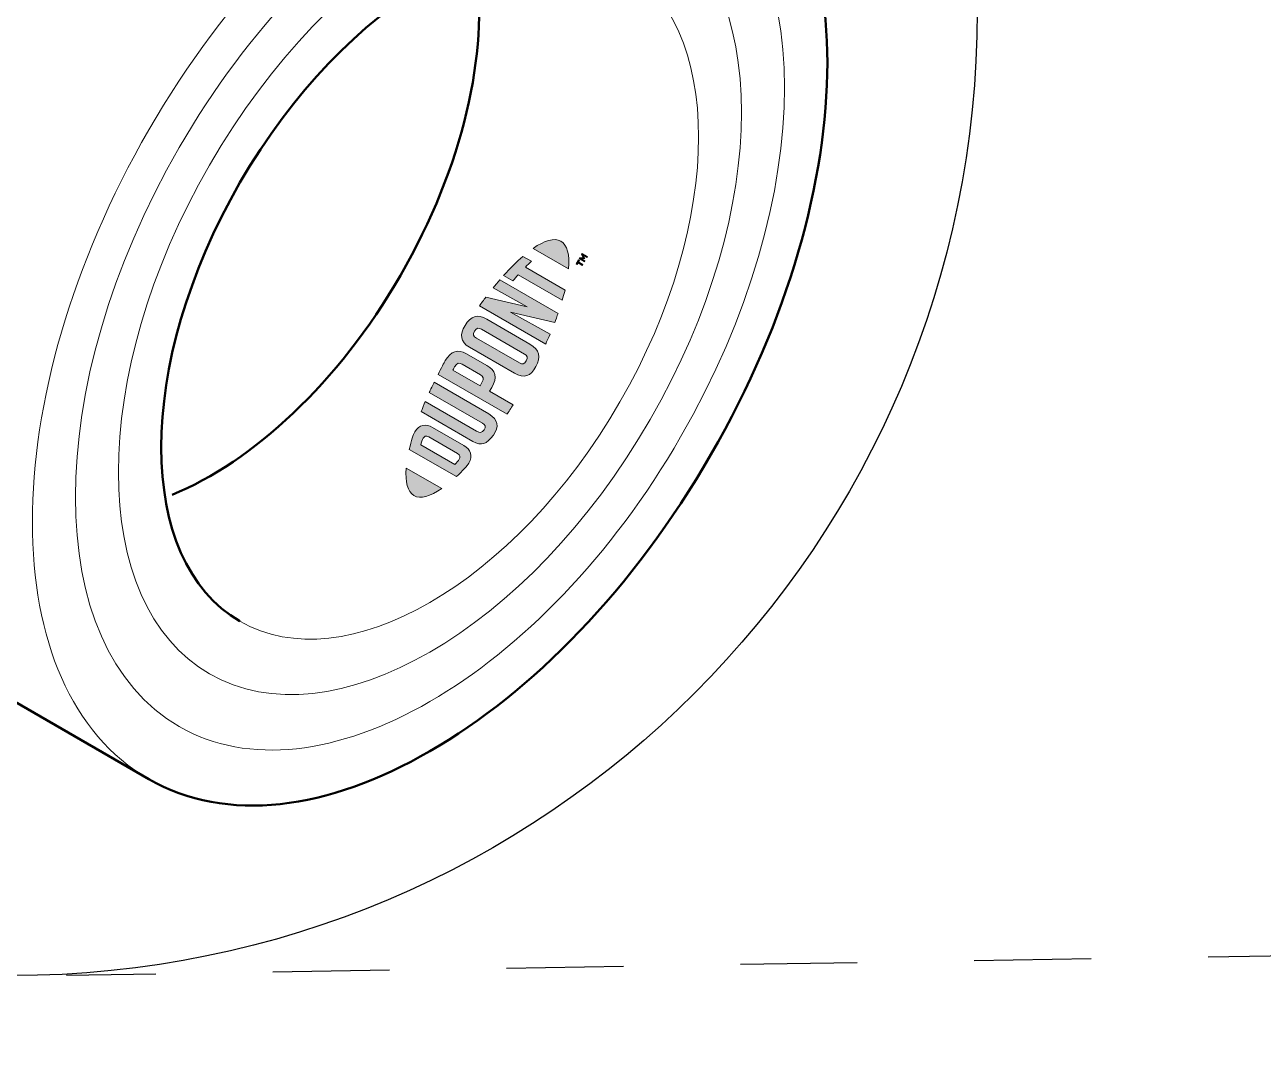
# Model space of a CAD drawing. Extents: x -1337 to 5791, y -3809 to 1769.
# Drawn here: x 3554 to 3649.3, y -1967.1 to -1888.8 of the extents above; entities that cross this region are included whole.
import ezdxf

# ---------------------------------------------------------------- set-up
doc = ezdxf.new("R2010")
doc.units = 0
doc.header["$MEASUREMENT"] = 0
doc.linetypes.add('AI-Linetype-65', pattern=[18, 9, -9])
for name, color, linetype, lineweight in [('G-ANNO-TTLB', 7, 'Continuous', 0), ('LOGOS', 7, 'Continuous', 0), ('TYVEK', 7, 'Continuous', 0)]:
    doc.layers.add(name, color=color, linetype=linetype, lineweight=lineweight)

# ---------------------------------------------------------------- blocks, each defined once
blk = doc.blocks.new('Block_37')
at = {"layer": 'LOGOS', "true_color": 0x17477e, "transparency": 33554687}
h = blk.add_hatch(color=156, dxfattribs=at)
h.dxf.hatch_style = 2
edge = h.paths.add_edge_path()
edge.add_spline(control_points=[(3595.224, -1905.467), (3595.726, -1905.757), (3595.914, -1906.515), (3595.827, -1907.597), (3595.827, -1907.597), (3593.089, -1906.016), (3593.089, -1906.016), (3593.98, -1905.398), (3594.728, -1905.18), (3595.224, -1905.467)], knot_values=[0, 0, 0, 0, 1, 1, 1, 2, 2, 2, 3, 3, 3, 3], degree=3, periodic=0)
h = blk.add_hatch(color=156, dxfattribs=at)
h.dxf.hatch_style = 2
edge = h.paths.add_edge_path()
edge.add_spline(control_points=[(3596.642, -1906.815), (3596.642, -1906.815), (3596.689, -1906.734), (3596.689, -1906.734), (3596.689, -1906.734), (3596.944, -1906.723), (3596.944, -1906.723), (3596.944, -1906.723), (3596.826, -1906.496), (3596.826, -1906.496), (3596.826, -1906.496), (3596.871, -1906.418), (3596.871, -1906.418), (3596.871, -1906.418), (3597.266, -1906.646), (3597.266, -1906.646), (3597.266, -1906.646), (3597.224, -1906.719), (3597.224, -1906.719), (3597.224, -1906.719), (3596.943, -1906.557), (3596.943, -1906.557), (3596.943, -1906.557), (3597.061, -1906.787), (3597.061, -1906.787), (3597.061, -1906.787), (3597.057, -1906.795), (3597.057, -1906.795), (3597.057, -1906.795), (3596.798, -1906.808), (3596.798, -1906.808), (3596.798, -1906.808), (3597.079, -1906.97), (3597.079, -1906.97), (3597.079, -1906.97), (3597.037, -1907.043), (3597.037, -1907.043), (3597.037, -1907.043), (3596.642, -1906.815), (3596.642, -1906.815)], knot_values=[0, 0, 0, 0, 1, 1, 1, 2, 2, 2, 3, 3, 3, 4, 4, 4, 5, 5, 5, 6, 6, 6, 7, 7, 7, 8, 8, 8, 9, 9, 9, 10, 10, 10, 11, 11, 11, 12, 12, 12, 13, 13, 13, 13], degree=3, periodic=0)
edge = h.paths.add_edge_path()
edge.add_spline(control_points=[(3596.549, -1907.137), (3596.549, -1907.137), (3596.478, -1907.258), (3596.478, -1907.258), (3596.478, -1907.258), (3596.409, -1907.219), (3596.409, -1907.219), (3596.409, -1907.219), (3596.593, -1906.9), (3596.593, -1906.9), (3596.593, -1906.9), (3596.662, -1906.94), (3596.662, -1906.94), (3596.662, -1906.94), (3596.592, -1907.061), (3596.592, -1907.061), (3596.592, -1907.061), (3596.918, -1907.249), (3596.918, -1907.249), (3596.918, -1907.249), (3596.874, -1907.325), (3596.874, -1907.325), (3596.874, -1907.325), (3596.549, -1907.137), (3596.549, -1907.137)], knot_values=[0, 0, 0, 0, 1, 1, 1, 2, 2, 2, 3, 3, 3, 4, 4, 4, 5, 5, 5, 6, 6, 6, 7, 7, 7, 8, 8, 8, 8], degree=3, periodic=0)
h = blk.add_hatch(color=156, dxfattribs=at)
h.dxf.hatch_style = 2
edge = h.paths.add_edge_path()
edge.add_spline(control_points=[(3591.527, -1908.525), (3591.666, -1908.36), (3591.808, -1908.199), (3591.949, -1908.044), (3591.949, -1908.044), (3595.339, -1910.001), (3595.339, -1910.001), (3595.395, -1909.816), (3595.491, -1909.467), (3595.548, -1909.23), (3595.548, -1909.23), (3592.495, -1907.468), (3592.495, -1907.468), (3592.658, -1907.303), (3592.814, -1907.149), (3592.958, -1907.01), (3592.958, -1907.01), (3592.305, -1906.632), (3592.305, -1906.632), (3591.816, -1907.054), (3591.338, -1907.534), (3590.818, -1908.116), (3590.818, -1908.116), (3591.527, -1908.525), (3591.527, -1908.525)], knot_values=[0, 0, 0, 0, 1, 1, 1, 2, 2, 2, 3, 3, 3, 4, 4, 4, 5, 5, 5, 6, 6, 6, 7, 7, 7, 8, 8, 8, 8], degree=3, periodic=0)
h = blk.add_hatch(color=156, dxfattribs=at)
h.dxf.hatch_style = 2
edge = h.paths.add_edge_path()
edge.add_spline(control_points=[(3592.634, -1910.507), (3592.634, -1910.507), (3589.455, -1909.775), (3589.455, -1909.775), (3589.295, -1909.983), (3589.108, -1910.238), (3588.967, -1910.436), (3588.967, -1910.436), (3594.065, -1913.38), (3594.065, -1913.38), (3594.136, -1913.224), (3594.311, -1912.823), (3594.398, -1912.614), (3594.398, -1912.614), (3591.36, -1910.939), (3591.36, -1910.939), (3591.36, -1910.939), (3594.752, -1911.73), (3594.752, -1911.73), (3594.831, -1911.526), (3594.94, -1911.227), (3595.009, -1911.028), (3595.009, -1911.028), (3590.53, -1908.442), (3590.53, -1908.442), (3590.386, -1908.608), (3590.133, -1908.913), (3590.014, -1909.062), (3590.014, -1909.062), (3592.634, -1910.507), (3592.634, -1910.507)], knot_values=[0, 0, 0, 0, 1, 1, 1, 2, 2, 2, 3, 3, 3, 4, 4, 4, 5, 5, 5, 6, 6, 6, 7, 7, 7, 8, 8, 8, 9, 9, 9, 10, 10, 10, 10], degree=3, periodic=0)
h = blk.add_hatch(color=156, dxfattribs=at)
h.dxf.hatch_style = 2
edge = h.paths.add_edge_path()
edge.add_spline(control_points=[(3592.428, -1914.155), (3592.638, -1914.276), (3592.706, -1914.409), (3592.561, -1914.677), (3592.412, -1914.954), (3592.253, -1914.96), (3592.035, -1914.835), (3592.035, -1914.835), (3588.724, -1912.923), (3588.724, -1912.923), (3588.506, -1912.797), (3588.428, -1912.654), (3588.593, -1912.386), (3588.753, -1912.126), (3588.906, -1912.122), (3589.116, -1912.243), (3589.116, -1912.243), (3592.428, -1914.155), (3592.428, -1914.155)], knot_values=[0, 0, 0, 0, 1, 1, 1, 2, 2, 2, 3, 3, 3, 4, 4, 4, 5, 5, 5, 6, 6, 6, 6], degree=3, periodic=0)
edge = h.paths.add_edge_path()
edge.add_spline(control_points=[(3587.851, -1911.958), (3587.418, -1912.63), (3587.485, -1913.218), (3588.185, -1913.622), (3588.185, -1913.622), (3591.66, -1915.629), (3591.66, -1915.629), (3592.398, -1916.055), (3592.918, -1915.857), (3593.308, -1915.108), (3593.689, -1914.375), (3593.633, -1913.845), (3592.848, -1913.392), (3592.848, -1913.392), (3589.53, -1911.477), (3589.53, -1911.477), (3588.782, -1911.045), (3588.321, -1911.228), (3587.851, -1911.958)], knot_values=[0, 0, 0, 0, 1, 1, 1, 2, 2, 2, 3, 3, 3, 4, 4, 4, 5, 5, 5, 6, 6, 6, 6], degree=3, periodic=0)
h = blk.add_hatch(color=156, dxfattribs=at)
h.dxf.hatch_style = 2
edge = h.paths.add_edge_path()
edge.add_spline(control_points=[(3589.034, -1915.75), (3589.262, -1915.881), (3589.332, -1916.028), (3589.157, -1916.332), (3589.157, -1916.332), (3589.007, -1916.594), (3589.007, -1916.594), (3589.007, -1916.594), (3586.911, -1915.384), (3586.911, -1915.384), (3586.972, -1915.264), (3587.006, -1915.201), (3587.047, -1915.131), (3587.236, -1914.803), (3587.4, -1914.806), (3587.633, -1914.941), (3587.633, -1914.941), (3589.034, -1915.75), (3589.034, -1915.75)], knot_values=[0, 0, 0, 0, 1, 1, 1, 2, 2, 2, 3, 3, 3, 4, 4, 4, 5, 5, 5, 6, 6, 6, 6], degree=3, periodic=0)
edge = h.paths.add_edge_path()
edge.add_spline(control_points=[(3586.33, -1914.659), (3586.255, -1914.789), (3585.998, -1915.272), (3585.773, -1915.722), (3585.773, -1915.722), (3591.085, -1918.789), (3591.085, -1918.789), (3591.178, -1918.646), (3591.423, -1918.269), (3591.549, -1918.062), (3591.549, -1918.062), (3589.745, -1917.021), (3589.745, -1917.021), (3589.745, -1917.021), (3589.913, -1916.728), (3589.913, -1916.728), (3590.362, -1915.945), (3590.199, -1915.417), (3589.525, -1915.028), (3589.525, -1915.028), (3587.959, -1914.124), (3587.959, -1914.124), (3587.299, -1913.743), (3586.758, -1913.918), (3586.33, -1914.659)], knot_values=[0, 0, 0, 0, 1, 1, 1, 2, 2, 2, 3, 3, 3, 4, 4, 4, 5, 5, 5, 6, 6, 6, 7, 7, 7, 8, 8, 8, 8], degree=3, periodic=0)
h = blk.add_hatch(color=156, dxfattribs=at)
h.dxf.hatch_style = 2
edge = h.paths.add_edge_path()
edge.add_spline(control_points=[(3589.197, -1919.471), (3589.407, -1919.592), (3589.498, -1919.741), (3589.315, -1919.985), (3589.135, -1920.224), (3588.987, -1920.23), (3588.738, -1920.087), (3588.738, -1920.087), (3584.791, -1917.808), (3584.791, -1917.808), (3584.711, -1917.99), (3584.544, -1918.401), (3584.473, -1918.578), (3584.473, -1918.578), (3588.465, -1920.883), (3588.465, -1920.883), (3589.102, -1921.251), (3589.529, -1921.084), (3590.035, -1920.401), (3590.499, -1919.775), (3590.397, -1919.169), (3589.69, -1918.761), (3589.69, -1918.761), (3585.473, -1916.326), (3585.473, -1916.326), (3585.4, -1916.47), (3585.174, -1916.951), (3585.104, -1917.108), (3585.104, -1917.108), (3589.197, -1919.471), (3589.197, -1919.471)], knot_values=[0, 0, 0, 0, 1, 1, 1, 2, 2, 2, 3, 3, 3, 4, 4, 4, 5, 5, 5, 6, 6, 6, 7, 7, 7, 8, 8, 8, 9, 9, 9, 10, 10, 10, 10], degree=3, periodic=0)
h = blk.add_hatch(color=156, dxfattribs=at)
h.dxf.hatch_style = 2
edge = h.paths.add_edge_path()
edge.add_spline(control_points=[(3587.282, -1921.806), (3587.492, -1921.927), (3587.489, -1922.093), (3587.402, -1922.244), (3587.334, -1922.362), (3587.187, -1922.518), (3587.061, -1922.642), (3587.061, -1922.642), (3584.445, -1921.132), (3584.445, -1921.132), (3584.492, -1920.962), (3584.553, -1920.756), (3584.621, -1920.639), (3584.708, -1920.488), (3584.851, -1920.402), (3585.061, -1920.523), (3585.061, -1920.523), (3587.282, -1921.806), (3587.282, -1921.806)], knot_values=[0, 0, 0, 0, 1, 1, 1, 2, 2, 2, 3, 3, 3, 4, 4, 4, 5, 5, 5, 6, 6, 6, 6], degree=3, periodic=0)
edge = h.paths.add_edge_path()
edge.add_spline(control_points=[(3583.994, -1920.145), (3583.857, -1920.382), (3583.73, -1920.764), (3583.564, -1921.493), (3583.564, -1921.493), (3587.19, -1923.587), (3587.19, -1923.587), (3587.669, -1923.138), (3588.006, -1922.777), (3588.143, -1922.54), (3588.459, -1921.994), (3588.302, -1921.493), (3587.766, -1921.184), (3587.766, -1921.184), (3585.358, -1919.793), (3585.358, -1919.793), (3584.822, -1919.484), (3584.31, -1919.599), (3583.994, -1920.145)], knot_values=[0, 0, 0, 0, 1, 1, 1, 2, 2, 2, 3, 3, 3, 4, 4, 4, 5, 5, 5, 6, 6, 6, 6], degree=3, periodic=0)
h = blk.add_hatch(color=156, dxfattribs=at)
h.dxf.hatch_style = 2
edge = h.paths.add_edge_path()
edge.add_spline(control_points=[(3583.92, -1925.046), (3584.422, -1925.335), (3585.172, -1925.119), (3586.065, -1924.503), (3586.065, -1924.503), (3583.329, -1922.924), (3583.329, -1922.924), (3583.238, -1924.003), (3583.424, -1924.759), (3583.92, -1925.046)], knot_values=[0, 0, 0, 0, 1, 1, 1, 2, 2, 2, 3, 3, 3, 3], degree=3, periodic=0)
at = {"layer": 'LOGOS'}
for points, knots in [([(3595.224, -1905.467), (3595.726, -1905.757), (3595.914, -1906.515), (3595.827, -1907.597), (3595.827, -1907.597), (3593.089, -1906.016), (3593.089, -1906.016), (3593.98, -1905.398), (3594.728, -1905.18), (3595.224, -1905.467)], [0, 0, 0, 0, 1, 1, 1, 2, 2, 2, 3, 3, 3, 3]), ([(3596.642, -1906.815), (3596.642, -1906.815), (3596.689, -1906.734), (3596.689, -1906.734), (3596.689, -1906.734), (3596.944, -1906.723), (3596.944, -1906.723), (3596.944, -1906.723), (3596.826, -1906.496), (3596.826, -1906.496), (3596.826, -1906.496), (3596.871, -1906.418), (3596.871, -1906.418), (3596.871, -1906.418), (3597.266, -1906.646), (3597.266, -1906.646), (3597.266, -1906.646), (3597.224, -1906.719), (3597.224, -1906.719), (3597.224, -1906.719), (3596.943, -1906.557), (3596.943, -1906.557), (3596.943, -1906.557), (3597.061, -1906.787), (3597.061, -1906.787), (3597.061, -1906.787), (3597.057, -1906.795), (3597.057, -1906.795), (3597.057, -1906.795), (3596.798, -1906.808), (3596.798, -1906.808), (3596.798, -1906.808), (3597.079, -1906.97), (3597.079, -1906.97), (3597.079, -1906.97), (3597.037, -1907.043), (3597.037, -1907.043), (3597.037, -1907.043), (3596.642, -1906.815), (3596.642, -1906.815)], [0, 0, 0, 0, 1, 1, 1, 2, 2, 2, 3, 3, 3, 4, 4, 4, 5, 5, 5, 6, 6, 6, 7, 7, 7, 8, 8, 8, 9, 9, 9, 10, 10, 10, 11, 11, 11, 12, 12, 12, 13, 13, 13, 13]), ([(3591.527, -1908.525), (3591.666, -1908.36), (3591.808, -1908.199), (3591.949, -1908.044), (3591.949, -1908.044), (3595.339, -1910.001), (3595.339, -1910.001), (3595.395, -1909.816), (3595.491, -1909.467), (3595.548, -1909.23), (3595.548, -1909.23), (3592.495, -1907.468), (3592.495, -1907.468), (3592.658, -1907.303), (3592.814, -1907.149), (3592.958, -1907.01), (3592.958, -1907.01), (3592.305, -1906.632), (3592.305, -1906.632), (3591.816, -1907.054), (3591.338, -1907.534), (3590.818, -1908.116), (3590.818, -1908.116), (3591.527, -1908.525), (3591.527, -1908.525)], [0, 0, 0, 0, 1, 1, 1, 2, 2, 2, 3, 3, 3, 4, 4, 4, 5, 5, 5, 6, 6, 6, 7, 7, 7, 8, 8, 8, 8]), ([(3596.549, -1907.137), (3596.549, -1907.137), (3596.478, -1907.258), (3596.478, -1907.258), (3596.478, -1907.258), (3596.409, -1907.219), (3596.409, -1907.219), (3596.409, -1907.219), (3596.593, -1906.9), (3596.593, -1906.9), (3596.593, -1906.9), (3596.662, -1906.94), (3596.662, -1906.94), (3596.662, -1906.94), (3596.592, -1907.061), (3596.592, -1907.061), (3596.592, -1907.061), (3596.918, -1907.249), (3596.918, -1907.249), (3596.918, -1907.249), (3596.874, -1907.325), (3596.874, -1907.325), (3596.874, -1907.325), (3596.549, -1907.137), (3596.549, -1907.137)], [0, 0, 0, 0, 1, 1, 1, 2, 2, 2, 3, 3, 3, 4, 4, 4, 5, 5, 5, 6, 6, 6, 7, 7, 7, 8, 8, 8, 8]), ([(3592.634, -1910.507), (3592.634, -1910.507), (3589.455, -1909.775), (3589.455, -1909.775), (3589.295, -1909.983), (3589.108, -1910.238), (3588.967, -1910.436), (3588.967, -1910.436), (3594.065, -1913.38), (3594.065, -1913.38), (3594.136, -1913.224), (3594.311, -1912.823), (3594.398, -1912.614), (3594.398, -1912.614), (3591.36, -1910.939), (3591.36, -1910.939), (3591.36, -1910.939), (3594.752, -1911.73), (3594.752, -1911.73), (3594.831, -1911.526), (3594.94, -1911.227), (3595.009, -1911.028), (3595.009, -1911.028), (3590.53, -1908.442), (3590.53, -1908.442), (3590.386, -1908.608), (3590.133, -1908.913), (3590.014, -1909.062), (3590.014, -1909.062), (3592.634, -1910.507), (3592.634, -1910.507)], [0, 0, 0, 0, 1, 1, 1, 2, 2, 2, 3, 3, 3, 4, 4, 4, 5, 5, 5, 6, 6, 6, 7, 7, 7, 8, 8, 8, 9, 9, 9, 10, 10, 10, 10]), ([(3587.851, -1911.958), (3587.418, -1912.63), (3587.485, -1913.218), (3588.185, -1913.622), (3588.185, -1913.622), (3591.66, -1915.629), (3591.66, -1915.629), (3592.398, -1916.055), (3592.918, -1915.857), (3593.308, -1915.108), (3593.689, -1914.375), (3593.633, -1913.845), (3592.848, -1913.392), (3592.848, -1913.392), (3589.53, -1911.477), (3589.53, -1911.477), (3588.782, -1911.045), (3588.321, -1911.228), (3587.851, -1911.958)], [0, 0, 0, 0, 1, 1, 1, 2, 2, 2, 3, 3, 3, 4, 4, 4, 5, 5, 5, 6, 6, 6, 6]), ([(3592.428, -1914.155), (3592.638, -1914.276), (3592.706, -1914.409), (3592.561, -1914.677), (3592.412, -1914.954), (3592.253, -1914.96), (3592.035, -1914.835), (3592.035, -1914.835), (3588.724, -1912.923), (3588.724, -1912.923), (3588.506, -1912.797), (3588.428, -1912.654), (3588.593, -1912.386), (3588.753, -1912.126), (3588.906, -1912.122), (3589.116, -1912.243), (3589.116, -1912.243), (3592.428, -1914.155), (3592.428, -1914.155)], [0, 0, 0, 0, 1, 1, 1, 2, 2, 2, 3, 3, 3, 4, 4, 4, 5, 5, 5, 6, 6, 6, 6]), ([(3586.33, -1914.659), (3586.255, -1914.789), (3585.998, -1915.272), (3585.773, -1915.722), (3585.773, -1915.722), (3591.085, -1918.789), (3591.085, -1918.789), (3591.178, -1918.646), (3591.423, -1918.269), (3591.549, -1918.062), (3591.549, -1918.062), (3589.745, -1917.021), (3589.745, -1917.021), (3589.745, -1917.021), (3589.913, -1916.728), (3589.913, -1916.728), (3590.362, -1915.945), (3590.199, -1915.417), (3589.525, -1915.028), (3589.525, -1915.028), (3587.959, -1914.124), (3587.959, -1914.124), (3587.299, -1913.743), (3586.758, -1913.918), (3586.33, -1914.659)], [0, 0, 0, 0, 1, 1, 1, 2, 2, 2, 3, 3, 3, 4, 4, 4, 5, 5, 5, 6, 6, 6, 7, 7, 7, 8, 8, 8, 8]), ([(3589.034, -1915.75), (3589.262, -1915.881), (3589.332, -1916.028), (3589.157, -1916.332), (3589.157, -1916.332), (3589.007, -1916.594), (3589.007, -1916.594), (3589.007, -1916.594), (3586.911, -1915.384), (3586.911, -1915.384), (3586.972, -1915.264), (3587.006, -1915.201), (3587.047, -1915.131), (3587.236, -1914.803), (3587.4, -1914.806), (3587.633, -1914.941), (3587.633, -1914.941), (3589.034, -1915.75), (3589.034, -1915.75)], [0, 0, 0, 0, 1, 1, 1, 2, 2, 2, 3, 3, 3, 4, 4, 4, 5, 5, 5, 6, 6, 6, 6]), ([(3589.197, -1919.471), (3589.407, -1919.592), (3589.498, -1919.741), (3589.315, -1919.985), (3589.135, -1920.224), (3588.987, -1920.23), (3588.738, -1920.087), (3588.738, -1920.087), (3584.791, -1917.808), (3584.791, -1917.808), (3584.711, -1917.99), (3584.544, -1918.401), (3584.473, -1918.578), (3584.473, -1918.578), (3588.465, -1920.883), (3588.465, -1920.883), (3589.102, -1921.251), (3589.529, -1921.084), (3590.035, -1920.401), (3590.499, -1919.775), (3590.397, -1919.169), (3589.69, -1918.761), (3589.69, -1918.761), (3585.473, -1916.326), (3585.473, -1916.326), (3585.4, -1916.47), (3585.174, -1916.951), (3585.104, -1917.108), (3585.104, -1917.108), (3589.197, -1919.471), (3589.197, -1919.471)], [0, 0, 0, 0, 1, 1, 1, 2, 2, 2, 3, 3, 3, 4, 4, 4, 5, 5, 5, 6, 6, 6, 7, 7, 7, 8, 8, 8, 9, 9, 9, 10, 10, 10, 10]), ([(3583.994, -1920.145), (3583.857, -1920.382), (3583.73, -1920.764), (3583.564, -1921.493), (3583.564, -1921.493), (3587.19, -1923.587), (3587.19, -1923.587), (3587.669, -1923.138), (3588.006, -1922.777), (3588.143, -1922.54), (3588.459, -1921.994), (3588.302, -1921.493), (3587.766, -1921.184), (3587.766, -1921.184), (3585.358, -1919.793), (3585.358, -1919.793), (3584.822, -1919.484), (3584.31, -1919.599), (3583.994, -1920.145)], [0, 0, 0, 0, 1, 1, 1, 2, 2, 2, 3, 3, 3, 4, 4, 4, 5, 5, 5, 6, 6, 6, 6]), ([(3587.282, -1921.806), (3587.492, -1921.927), (3587.489, -1922.093), (3587.402, -1922.244), (3587.334, -1922.362), (3587.187, -1922.518), (3587.061, -1922.642), (3587.061, -1922.642), (3584.445, -1921.132), (3584.445, -1921.132), (3584.492, -1920.962), (3584.553, -1920.756), (3584.621, -1920.639), (3584.708, -1920.488), (3584.851, -1920.402), (3585.061, -1920.523), (3585.061, -1920.523), (3587.282, -1921.806), (3587.282, -1921.806)], [0, 0, 0, 0, 1, 1, 1, 2, 2, 2, 3, 3, 3, 4, 4, 4, 5, 5, 5, 6, 6, 6, 6]), ([(3583.92, -1925.046), (3584.422, -1925.335), (3585.172, -1925.119), (3586.065, -1924.503), (3586.065, -1924.503), (3583.329, -1922.924), (3583.329, -1922.924), (3583.238, -1924.003), (3583.424, -1924.759), (3583.92, -1925.046)], [0, 0, 0, 0, 1, 1, 1, 2, 2, 2, 3, 3, 3, 3])]:
    blk.add_open_spline(points, degree=3, knots=knots, dxfattribs=at)
blk = doc.blocks.new('Block_26')
at = {"layer": 'LOGOS', "color": 250, "lineweight": 50, "true_color": 0x231f20}
for points, knots in [([(3563.51, -1946.87), (3575.461, -1953.773), (3594.827, -1942.584), (3606.783, -1921.889), (3618.724, -1901.195), (3618.729, -1878.821), (3606.778, -1871.918), (3606.778, -1871.918), (3583.387, -1858.413), (3583.387, -1858.413), (3571.44, -1851.52), (3552.065, -1862.709), (3540.118, -1883.398), (3528.167, -1904.093), (3528.167, -1926.461), (3540.118, -1933.364), (3540.118, -1933.364), (3563.51, -1946.87), (3563.51, -1946.87)], [0, 0, 0, 0, 1, 1, 1, 2, 2, 2, 3, 3, 3, 4, 4, 4, 5, 5, 5, 6, 6, 6, 6]), ([(3599.769, -1884.07), (3591.693, -1879.413), (3578.599, -1886.973), (3570.528, -1900.954), (3562.452, -1914.936), (3562.452, -1930.056), (3570.528, -1934.723)], [0, 0, 0, 0, 1, 1, 1, 2, 2, 2, 2]), ([(3565.299, -1924.992), (3571.531, -1922.431), (3578.093, -1916.395), (3582.885, -1908.093), (3587.728, -1899.706), (3589.668, -1890.918), (3588.7, -1884.211)], [0, 0, 0, 0, 1, 1, 1, 2, 2, 2, 2])]:
    blk.add_open_spline(points, degree=3, knots=knots, dxfattribs=at)
at = {"layer": 'LOGOS', "color": 250, "lineweight": 20, "true_color": 0x231f20}
for points, knots in [([(3606.778, -1871.918), (3594.832, -1865.03), (3575.456, -1876.215), (3563.51, -1896.904), (3551.563, -1917.598), (3551.563, -1939.972), (3563.51, -1946.87)], [0, 0, 0, 0, 1, 1, 1, 2, 2, 2, 2]), ([(3604.442, -1875.979), (3593.789, -1869.823), (3576.508, -1879.799), (3565.851, -1898.257), (3555.198, -1916.716), (3555.198, -1936.668), (3565.851, -1942.824), (3576.508, -1948.97), (3593.789, -1938.994), (3604.447, -1920.536), (3615.105, -1902.082), (3615.105, -1882.13), (3604.442, -1875.979)], [0, 0, 0, 0, 1, 1, 1, 2, 2, 2, 3, 3, 3, 4, 4, 4, 4]), ([(3602.111, -1880.02), (3592.746, -1874.615), (3577.556, -1883.388), (3568.187, -1899.606), (3558.827, -1915.823), (3558.827, -1933.364), (3568.192, -1938.773), (3577.556, -1944.178), (3592.741, -1935.41), (3602.111, -1919.192), (3611.47, -1902.97), (3611.475, -1885.429), (3602.111, -1880.02)], [0, 0, 0, 0, 1, 1, 1, 2, 2, 2, 3, 3, 3, 4, 4, 4, 4]), ([(3570.528, -1934.723), (3578.604, -1939.385), (3591.698, -1931.825), (3599.775, -1917.839), (3607.846, -1903.852), (3607.846, -1888.732), (3599.769, -1884.07)], [0, 0, 0, 0, 1, 1, 1, 2, 2, 2, 2])]:
    blk.add_open_spline(points, degree=3, knots=knots, dxfattribs=at)
at = {"layer": 'LOGOS'}
blk.add_blockref('Block_37', (0, 0), dxfattribs=at)

msp = doc.modelspace()

# ---------------------------------------------------------------- hatches: boundary and pattern name
at = {"layer": 'G-ANNO-TTLB', "true_color": 0xff00ff, "transparency": 33554687}
h = msp.add_hatch(color=6, dxfattribs=at)
edge = h.paths.add_edge_path()
edge.add_spline(control_points=[(5472, -3692.604), (5472, -3692.604), (2542.482, -3692.604), (2542.482, -3692.604), (2542.482, -3692.604), (2542.482, -1235.604), (2542.482, -1235.604), (2542.482, -1235.604), (5472, -1235.604), (5472, -1235.604), (5472, -1235.604), (5472, -3692.604), (5472, -3692.604)], knot_values=[0, 0, 0, 0, 1, 1, 1, 2, 2, 2, 3, 3, 3, 4, 4, 4, 4], degree=3, periodic=0)
edge = h.paths.add_edge_path()
edge.add_spline(control_points=[(2551.482, -1244.604), (2551.482, -1244.604), (2551.482, -3683.604), (2551.482, -3683.604), (2551.482, -3683.604), (5463, -3683.604), (5463, -3683.604), (5463, -3683.604), (5463, -1244.604), (5463, -1244.604), (5463, -1244.604), (2551.482, -1244.604), (2551.482, -1244.604)], knot_values=[0, 0, 0, 0, 1, 1, 1, 2, 2, 2, 3, 3, 3, 4, 4, 4, 4], degree=3, periodic=0)
edge.add_line((2551.482, -1244.604), (2551.482, -1244.604))

# ---------------------------------------------------------------- linework, layer by layer
at = {"layer": 'G-ANNO-TTLB'}
for points in [[(5472, -3692.604), (5472, -3692.604), (2542.482, -3692.604), (2542.482, -3692.604), (2542.482, -3692.604), (2542.482, -1235.604), (2542.482, -1235.604), (2542.482, -1235.604), (5472, -1235.604), (5472, -1235.604), (5472, -1235.604), (5472, -3692.604), (5472, -3692.604)], [(2551.482, -1244.604), (2551.482, -1244.604), (2551.482, -3683.604), (2551.482, -3683.604), (2551.482, -3683.604), (5463, -3683.604), (5463, -3683.604), (5463, -3683.604), (5463, -1244.604), (5463, -1244.604), (5463, -1244.604), (2551.482, -1244.604), (2551.482, -1244.604)]]:
    msp.add_open_spline(points, degree=3, knots=[0, 0, 0, 0, 1, 1, 1, 2, 2, 2, 3, 3, 3, 4, 4, 4, 4], dxfattribs=at)
at = {"layer": 'TYVEK', "color": 18, "linetype": 'AI-Linetype-65', "lineweight": 25, "true_color": 0x000000}
msp.add_line((3726.031, -1959.249), (3557.189, -1961.997), dxfattribs=at)
at = {"layer": 'TYVEK', "color": 18, "lineweight": 25, "true_color": 0x000000}
msp.add_circle((3553.025, -1887.752), 74.245, dxfattribs=at)

# ---------------------------------------------------------------- block references
at = {"layer": 'LOGOS'}
msp.add_blockref('Block_26', (0, 0), dxfattribs=at)

doc.saveas('drawing.dxf')
